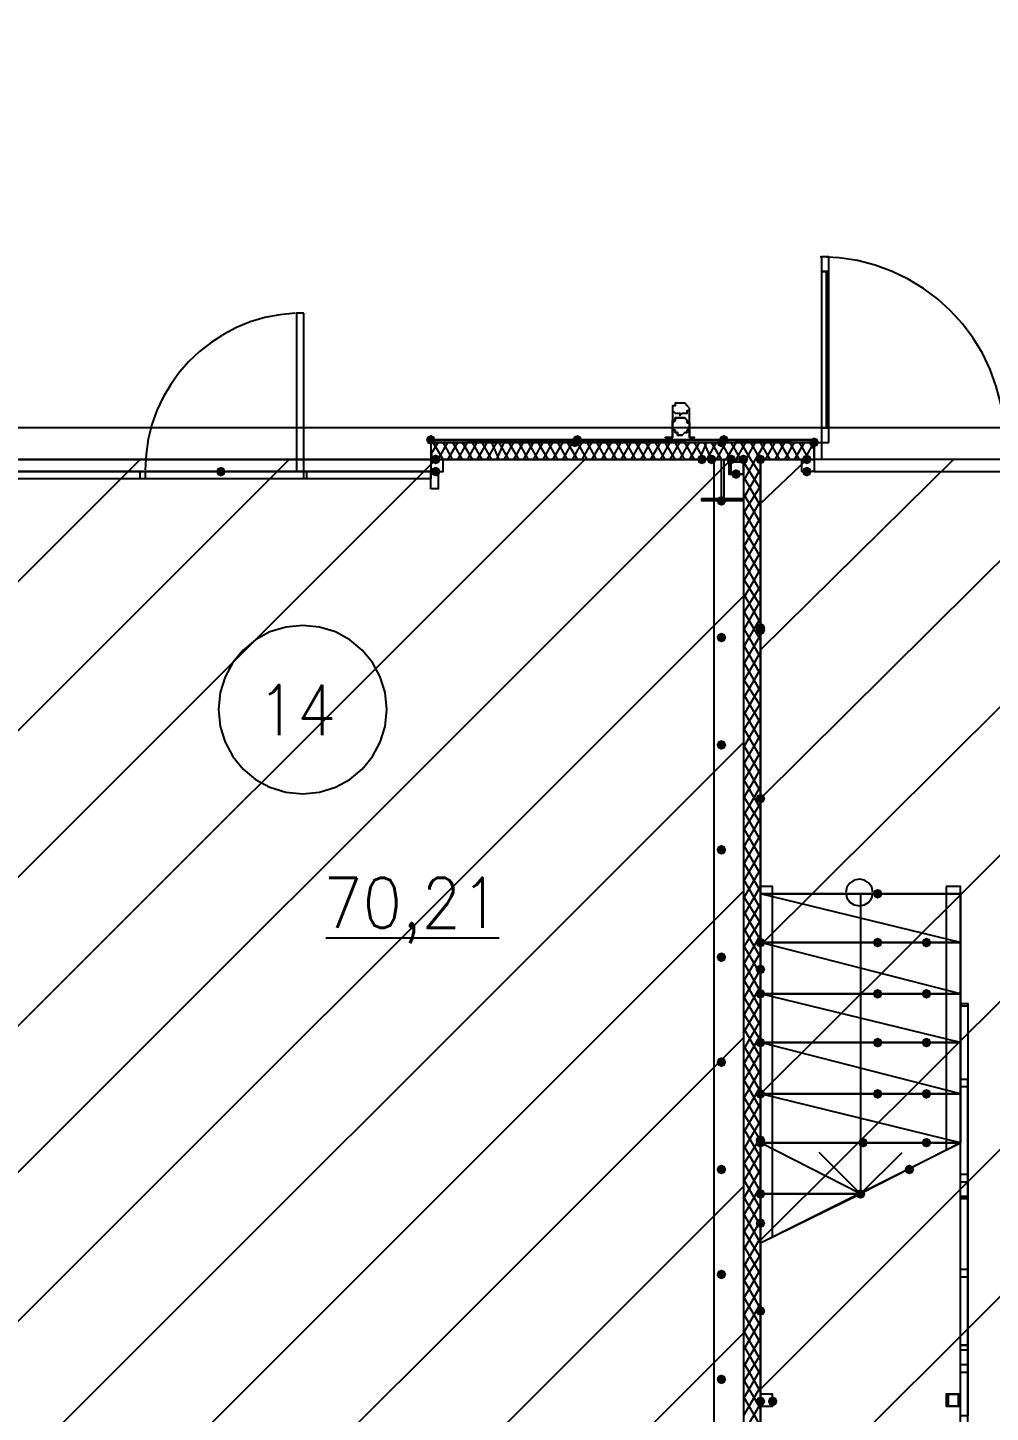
# Model space of a CAD drawing. Header units: millimetres. Extents: x 0 to 420, y 0 to 297.
# Drawn here: x 227.32 to 244.02, y 218.55 to 242.57 of the extents above; entities that cross this region are included whole.
import ezdxf

# ---------------------------------------------------------------- set-up
doc = ezdxf.new("R2010")
doc.units = ezdxf.units.MM
doc.layers.get('0').update_dxf_attribs({"linetype": 'CONTINUOUS'})
doc.styles.get("Standard").update_dxf_attribs({"font": 'STANDARD'})

msp = doc.modelspace()

# ---------------------------------------------------------------- hatches: boundary and pattern name
at = {"true_color": 0x0000fe}
for points in [[(234.399667, 235.415667), (234.374796, 235.355871), (234.315, 235.331), (234.255204, 235.355871), (234.230333, 235.415667), (234.255204, 235.475462), (234.315, 235.500333), (234.374796, 235.475463)], [(236.897333, 235.373333), (236.872462, 235.313538), (236.812667, 235.288667), (236.752871, 235.313538), (236.728, 235.373333), (236.752871, 235.433129), (236.812667, 235.458), (236.872462, 235.433129)], [(236.939667, 235.415667), (236.914796, 235.355871), (236.855, 235.331), (236.795204, 235.355871), (236.770333, 235.415667), (236.795204, 235.475462), (236.855, 235.500333), (236.914796, 235.475463)], [(239.437333, 235.373333), (239.412463, 235.313538), (239.352667, 235.288667), (239.292871, 235.313538), (239.268, 235.373333), (239.292871, 235.433129), (239.352667, 235.458), (239.412462, 235.433129)], [(239.437333, 235.373333), (239.412463, 235.313538), (239.352667, 235.288667), (239.292871, 235.313538), (239.268, 235.373333), (239.292871, 235.433129), (239.352667, 235.458), (239.412462, 235.433129)], [(239.479667, 235.415667), (239.454796, 235.355871), (239.395, 235.331), (239.335204, 235.355871), (239.310333, 235.415667), (239.335204, 235.475462), (239.395, 235.500333), (239.454796, 235.475463)], [(239.479667, 235.415667), (239.454796, 235.355871), (239.395, 235.331), (239.335204, 235.355871), (239.310333, 235.415667), (239.335204, 235.475462), (239.395, 235.500333), (239.454796, 235.475463)], [(241.046, 235.373333), (241.021129, 235.313538), (240.961333, 235.288667), (240.901538, 235.313538), (240.876667, 235.373333), (240.901537, 235.433129), (240.961333, 235.458), (241.021129, 235.433129)], [(240.114667, 235.077), (240.089796, 235.017204), (240.03, 234.992333), (239.970204, 235.017204), (239.945333, 235.077), (239.970204, 235.136796), (240.03, 235.161667), (240.089796, 235.136796)], [(240.114667, 232.156), (240.089796, 232.096204), (240.03, 232.071333), (239.970204, 232.096204), (239.945333, 232.156), (239.970204, 232.215796), (240.03, 232.240667), (240.089796, 232.215796)], [(240.114667, 232.113667), (240.089796, 232.053871), (240.03, 232.029), (239.970204, 232.053871), (239.945333, 232.113667), (239.970204, 232.173462), (240.03, 232.198333), (240.089796, 232.173463)], [(240.114667, 229.192667), (240.089796, 229.132871), (240.03, 229.108), (239.970204, 229.132871), (239.945333, 229.192667), (239.970204, 229.252462), (240.03, 229.277333), (240.089796, 229.252463)], [(240.114667, 229.192667), (240.089796, 229.132871), (240.03, 229.108), (239.970204, 229.132871), (239.945333, 229.192667), (239.970204, 229.252462), (240.03, 229.277333), (240.089796, 229.252463)], [(242.146667, 227.541667), (242.121796, 227.481871), (242.062, 227.457), (242.002204, 227.481871), (241.977333, 227.541667), (242.002204, 227.601462), (242.062, 227.626333), (242.121796, 227.601463)], [(240.114667, 226.695), (240.089796, 226.635204), (240.03, 226.610333), (239.970204, 226.635204), (239.945333, 226.695), (239.970204, 226.754796), (240.03, 226.779667), (240.089796, 226.754796)], [(242.146667, 226.695), (242.121796, 226.635204), (242.062, 226.610333), (242.002204, 226.635204), (241.977333, 226.695), (242.002204, 226.754796), (242.062, 226.779667), (242.121796, 226.754796)], [(242.993333, 226.695), (242.968462, 226.635204), (242.908667, 226.610333), (242.848871, 226.635204), (242.824, 226.695), (242.848871, 226.754796), (242.908667, 226.779667), (242.968462, 226.754796)], [(240.114667, 226.229333), (240.089796, 226.169537), (240.03, 226.144667), (239.970204, 226.169537), (239.945333, 226.229333), (239.970204, 226.289129), (240.03, 226.314), (240.089796, 226.289129)], [(240.114667, 226.229333), (240.089796, 226.169537), (240.03, 226.144667), (239.970204, 226.169537), (239.945333, 226.229333), (239.970204, 226.289129), (240.03, 226.314), (240.089796, 226.289129)], [(240.114667, 225.806), (240.089796, 225.746204), (240.03, 225.721333), (239.970204, 225.746204), (239.945333, 225.806), (239.970204, 225.865796), (240.03, 225.890667), (240.089796, 225.865796)], [(242.146667, 225.806), (242.121796, 225.746204), (242.062, 225.721333), (242.002204, 225.746204), (241.977333, 225.806), (242.002204, 225.865796), (242.062, 225.890667), (242.121796, 225.865796)], [(242.993333, 225.806), (242.968462, 225.746204), (242.908667, 225.721333), (242.848871, 225.746204), (242.824, 225.806), (242.848871, 225.865796), (242.908667, 225.890667), (242.968462, 225.865796)], [(240.114667, 224.959333), (240.089796, 224.899537), (240.03, 224.874667), (239.970204, 224.899537), (239.945333, 224.959333), (239.970204, 225.019129), (240.03, 225.044), (240.089796, 225.019129)], [(242.146667, 224.959333), (242.121796, 224.899537), (242.062, 224.874667), (242.002204, 224.899537), (241.977333, 224.959333), (242.002204, 225.019129), (242.062, 225.044), (242.121796, 225.019129)], [(242.993333, 224.959333), (242.968462, 224.899537), (242.908667, 224.874667), (242.848871, 224.899537), (242.824, 224.959333), (242.848871, 225.019129), (242.908667, 225.044), (242.968462, 225.019129)], [(240.114667, 224.070333), (240.089796, 224.010537), (240.03, 223.985667), (239.970204, 224.010537), (239.945333, 224.070333), (239.970204, 224.130129), (240.03, 224.155), (240.089796, 224.130129)], [(242.146667, 224.070333), (242.121796, 224.010537), (242.062, 223.985667), (242.002204, 224.010537), (241.977333, 224.070333), (242.002204, 224.130129), (242.062, 224.155), (242.121796, 224.130129)], [(242.993333, 224.070333), (242.968462, 224.010537), (242.908667, 223.985667), (242.848871, 224.010537), (242.824, 224.070333), (242.848871, 224.130129), (242.908667, 224.155), (242.968462, 224.130129)], [(240.114667, 223.266), (240.089796, 223.206204), (240.03, 223.181333), (239.970204, 223.206204), (239.945333, 223.266), (239.970204, 223.325796), (240.03, 223.350667), (240.089796, 223.325796)], [(240.114667, 223.266), (240.089796, 223.206204), (240.03, 223.181333), (239.970204, 223.206204), (239.945333, 223.266), (239.970204, 223.325796), (240.03, 223.350667), (240.089796, 223.325796)], [(240.114667, 223.223667), (240.089796, 223.163871), (240.03, 223.139), (239.970204, 223.163871), (239.945333, 223.223667), (239.970204, 223.283462), (240.03, 223.308333), (240.089796, 223.283463)], [(241.892667, 223.223667), (241.867796, 223.163871), (241.808, 223.139), (241.748204, 223.163871), (241.723333, 223.223667), (241.748204, 223.283462), (241.808, 223.308333), (241.867796, 223.283463)], [(242.993333, 223.223667), (242.968462, 223.163871), (242.908667, 223.139), (242.848871, 223.163871), (242.824, 223.223667), (242.848871, 223.283462), (242.908667, 223.308333), (242.968462, 223.283463)], [(242.697, 222.758), (242.672129, 222.698204), (242.612333, 222.673333), (242.552537, 222.698204), (242.527667, 222.758), (242.552537, 222.817796), (242.612333, 222.842667), (242.672129, 222.817796)], [(240.114667, 222.334667), (240.089796, 222.274871), (240.03, 222.25), (239.970204, 222.274871), (239.945333, 222.334667), (239.970204, 222.394462), (240.03, 222.419333), (240.089796, 222.394463)], [(240.114667, 222.334667), (240.089796, 222.274871), (240.03, 222.25), (239.970204, 222.274871), (239.945333, 222.334667), (239.970204, 222.394462), (240.03, 222.419333), (240.089796, 222.394463)], [(241.850333, 222.334667), (241.825462, 222.274871), (241.765667, 222.25), (241.705871, 222.274871), (241.681, 222.334667), (241.705871, 222.394462), (241.765667, 222.419333), (241.825462, 222.394463)], [(240.114667, 221.826667), (240.089796, 221.766871), (240.03, 221.742), (239.970204, 221.766871), (239.945333, 221.826667), (239.970204, 221.886462), (240.03, 221.911333), (240.089796, 221.886463)], [(240.114667, 220.302667), (240.089796, 220.242871), (240.03, 220.218), (239.970204, 220.242871), (239.945333, 220.302667), (239.970204, 220.362462), (240.03, 220.387333), (240.089796, 220.362463)], [(240.114667, 220.302667), (240.089796, 220.242871), (240.03, 220.218), (239.970204, 220.242871), (239.945333, 220.302667), (239.970204, 220.362462), (240.03, 220.387333), (240.089796, 220.362463)]]:
    msp.add_hatch(color=0, dxfattribs=at).paths.add_polyline_path(points, flags=0)
at = {"true_color": 0x000007}
h = msp.add_hatch(color=0, dxfattribs=at)
h.paths.add_polyline_path([(239.352667, 235.415667), (234.315, 235.415667), (239.352667, 235.373333)], flags=0)
h.paths.add_polyline_path([(234.315, 235.415667), (239.352667, 235.373333), (234.315, 235.373333)], flags=0)
h = msp.add_hatch(color=0, dxfattribs=at)
h.paths.add_polyline_path([(240.961333, 235.415667), (239.395, 235.415667), (240.961333, 235.373333)], flags=0)
h.paths.add_polyline_path([(239.395, 235.415667), (240.961333, 235.373333), (239.395, 235.373333)], flags=0)
for points in [[(230.759, 234.865333), (230.734129, 234.805537), (230.674333, 234.780667), (230.614538, 234.805537), (230.589667, 234.865333), (230.614537, 234.925129), (230.674333, 234.95), (230.734129, 234.925129)], [(230.759, 234.865333), (230.734129, 234.805537), (230.674333, 234.780667), (230.614538, 234.805537), (230.589667, 234.865333), (230.614537, 234.925129), (230.674333, 234.95), (230.734129, 234.925129)], [(234.484333, 235.077), (234.459463, 235.017204), (234.399667, 234.992333), (234.339871, 235.017204), (234.315, 235.077), (234.339871, 235.136796), (234.399667, 235.161667), (234.459462, 235.136796)], [(234.484333, 234.865333), (234.459463, 234.805537), (234.399667, 234.780667), (234.339871, 234.805537), (234.315, 234.865333), (234.339871, 234.925129), (234.399667, 234.95), (234.459462, 234.925129)], [(239.098667, 235.077), (239.073796, 235.017204), (239.014, 234.992333), (238.954204, 235.017204), (238.929333, 235.077), (238.954204, 235.136796), (239.014, 235.161667), (239.073796, 235.136796)], [(239.268, 235.077), (239.243129, 235.017204), (239.183333, 234.992333), (239.123538, 235.017204), (239.098667, 235.077), (239.123537, 235.136796), (239.183333, 235.161667), (239.243129, 235.136796)], [(239.606667, 235.077), (239.581796, 235.017204), (239.522, 234.992333), (239.462204, 235.017204), (239.437333, 235.077), (239.462204, 235.136796), (239.522, 235.161667), (239.581796, 235.136796)], [(239.818333, 235.077), (239.793462, 235.017204), (239.733667, 234.992333), (239.673871, 235.017204), (239.649, 235.077), (239.673871, 235.136796), (239.733667, 235.161667), (239.793462, 235.136796)], [(240.919, 235.077), (240.894129, 235.017204), (240.834333, 234.992333), (240.774538, 235.017204), (240.749667, 235.077), (240.774537, 235.136796), (240.834333, 235.161667), (240.894129, 235.136796)], [(240.919, 234.865333), (240.894129, 234.805537), (240.834333, 234.780667), (240.774538, 234.805537), (240.749667, 234.865333), (240.774537, 234.925129), (240.834333, 234.95), (240.894129, 234.925129)], [(239.691333, 234.823), (239.666462, 234.763204), (239.606667, 234.738333), (239.546871, 234.763204), (239.522, 234.823), (239.546871, 234.882796), (239.606667, 234.907667), (239.666462, 234.882796)], [(239.437333, 234.357333), (239.412463, 234.297537), (239.352667, 234.272667), (239.292871, 234.297537), (239.268, 234.357333), (239.292871, 234.417129), (239.352667, 234.442), (239.412462, 234.417129)], [(239.437333, 231.986667), (239.412463, 231.926871), (239.352667, 231.902), (239.292871, 231.926871), (239.268, 231.986667), (239.292871, 232.046462), (239.352667, 232.071333), (239.412462, 232.046463)], [(239.437333, 230.124), (239.412463, 230.064204), (239.352667, 230.039333), (239.292871, 230.064204), (239.268, 230.124), (239.292871, 230.183796), (239.352667, 230.208667), (239.412462, 230.183796)], [(239.437333, 228.303667), (239.412463, 228.243871), (239.352667, 228.219), (239.292871, 228.243871), (239.268, 228.303667), (239.292871, 228.363462), (239.352667, 228.388333), (239.412462, 228.363463)], [(239.437333, 226.441), (239.412463, 226.381204), (239.352667, 226.356333), (239.292871, 226.381204), (239.268, 226.441), (239.292871, 226.500796), (239.352667, 226.525667), (239.412462, 226.500796)], [(239.437333, 224.620667), (239.412463, 224.560871), (239.352667, 224.536), (239.292871, 224.560871), (239.268, 224.620667), (239.292871, 224.680462), (239.352667, 224.705333), (239.412462, 224.680463)], [(239.437333, 222.758), (239.412463, 222.698204), (239.352667, 222.673333), (239.292871, 222.698204), (239.268, 222.758), (239.292871, 222.817796), (239.352667, 222.842667), (239.412462, 222.817796)], [(239.437333, 220.937667), (239.412463, 220.877871), (239.352667, 220.853), (239.292871, 220.877871), (239.268, 220.937667), (239.292871, 220.997462), (239.352667, 221.022333), (239.412462, 220.997463)], [(239.437333, 219.117333), (239.412463, 219.057537), (239.352667, 219.032667), (239.292871, 219.057537), (239.268, 219.117333), (239.292871, 219.177129), (239.352667, 219.202), (239.412462, 219.177129)], [(240.114667, 218.736333), (240.089796, 218.676537), (240.03, 218.651667), (239.970204, 218.676537), (239.945333, 218.736333), (239.970204, 218.796129), (240.03, 218.821), (240.089796, 218.796129)], [(240.326333, 218.736333), (240.301462, 218.676537), (240.241667, 218.651667), (240.181871, 218.676537), (240.157, 218.736333), (240.181871, 218.796129), (240.241667, 218.821), (240.301462, 218.796129)]]:
    msp.add_hatch(color=0, dxfattribs=at).paths.add_polyline_path(points, flags=0)
h = msp.add_hatch(color=0, dxfattribs=at)
h.paths.add_polyline_path([(240.03, 235.077), (240.03, 217.339333)], flags=0)
h.paths.add_polyline_path([(240.03, 217.339333), (240.03, 235.077)], flags=0)

# ---------------------------------------------------------------- linework, layer by layer
at = {"color": 0, "true_color": 0x000007}
for points in [[(117.263333, 244.221), (378.883333, 244.221), (378.883333, 235.627333), (117.263333, 235.627333)], [(241.088333, 238.590667), (241.088333, 238.336667), (241.215333, 238.336667), (241.215333, 238.590667)], [(241.088333, 238.336667), (241.088333, 235.627333), (241.173, 235.627333), (241.173, 238.336667)], [(241.173, 238.336667), (241.173, 235.627333), (241.215333, 235.627333), (241.215333, 238.336667)], [(232.113667, 237.617), (231.986667, 237.617), (231.986667, 234.865333), (232.113667, 234.865333)], [(238.802333, 235.966), (238.76, 236.008333), (238.717667, 236.050667), (238.675333, 236.050667), (238.633, 236.050667), (238.590667, 236.050667), (238.548333, 236.050667), (238.548333, 236.008333), (238.506, 236.008333), (238.506, 235.966), (238.506, 235.923667), (238.548333, 235.881333), (238.590667, 235.881333), (238.633, 235.881333), (238.633, 235.839), (238.675333, 235.881333), (238.717667, 235.881333), (238.76, 235.881333), (238.76, 235.923667), (238.802333, 235.923667)], [(238.887, 235.458), (238.802333, 235.458), (238.802333, 235.669667), (238.802333, 235.712), (238.76, 235.712), (238.76, 235.754333), (238.717667, 235.796667), (238.675333, 235.796667), (238.633, 235.796667), (238.590667, 235.796667), (238.548333, 235.796667), (238.548333, 235.754333), (238.506, 235.754333), (238.506, 235.712), (238.506, 235.669667), (238.506, 235.458), (238.379, 235.458), (238.506, 235.458), (238.506, 235.669667), (238.506, 235.712), (238.548333, 235.754333), (238.548333, 235.796667), (238.590667, 235.796667), (238.633, 235.796667), (238.675333, 235.796667), (238.717667, 235.796667), (238.76, 235.754333), (238.76, 235.712), (238.802333, 235.712), (238.802333, 235.669667), (238.802333, 235.458), (238.887, 235.458), (238.802333, 235.458), (238.802333, 235.669667), (238.802333, 235.712), (238.76, 235.712), (238.76, 235.754333), (238.717667, 235.796667), (238.675333, 235.796667), (238.633, 235.796667), (238.590667, 235.796667), (238.548333, 235.796667), (238.548333, 235.754333), (238.506, 235.754333), (238.506, 235.712), (238.506, 235.669667), (238.506, 235.458), (238.379, 235.458), (238.506, 235.458), (238.506, 235.669667), (238.506, 235.712), (238.548333, 235.754333), (238.548333, 235.796667), (238.590667, 235.796667), (238.633, 235.796667), (238.675333, 235.796667), (238.717667, 235.796667), (238.76, 235.754333), (238.76, 235.712), (238.802333, 235.712), (238.802333, 235.669667), (238.802333, 235.458), (238.887, 235.458), (238.802333, 235.458), (238.802333, 235.669667), (238.802333, 235.712), (238.76, 235.712), (238.76, 235.754333), (238.717667, 235.796667), (238.675333, 235.796667), (238.633, 235.796667), (238.590667, 235.796667), (238.548333, 235.796667), (238.548333, 235.754333), (238.506, 235.712), (238.506, 235.669667), (238.506, 235.458), (238.379, 235.458), (238.506, 235.458), (238.506, 235.669667), (238.506, 235.712), (238.506, 235.754333), (238.548333, 235.754333), (238.548333, 235.796667), (238.590667, 235.796667), (238.633, 235.796667), (238.675333, 235.796667), (238.717667, 235.796667), (238.76, 235.754333), (238.76, 235.712), (238.802333, 235.712), (238.802333, 235.669667), (238.802333, 235.458)], [(238.802333, 235.669667), (238.802333, 235.627333), (238.76, 235.585), (238.76, 235.542667), (238.717667, 235.542667), (238.675333, 235.500333), (238.633, 235.500333), (238.590667, 235.500333), (238.590667, 235.542667), (238.548333, 235.542667), (238.548333, 235.585), (238.506, 235.585), (238.506, 235.627333), (238.506, 235.669667), (238.506, 235.712), (238.548333, 235.754333), (238.548333, 235.796667), (238.590667, 235.796667), (238.633, 235.796667), (238.675333, 235.796667), (238.717667, 235.796667), (238.76, 235.754333), (238.76, 235.712), (238.802333, 235.712), (238.802333, 235.669667), (238.802333, 235.712), (238.76, 235.712), (238.76, 235.754333), (238.717667, 235.796667), (238.675333, 235.796667), (238.633, 235.796667), (238.590667, 235.796667), (238.548333, 235.796667), (238.548333, 235.754333), (238.506, 235.712), (238.506, 235.669667), (238.506, 235.627333), (238.506, 235.585), (238.548333, 235.585), (238.548333, 235.542667), (238.590667, 235.542667), (238.590667, 235.500333), (238.633, 235.500333), (238.675333, 235.500333), (238.717667, 235.542667), (238.76, 235.542667), (238.76, 235.585), (238.802333, 235.627333)], [(238.506, 235.669667), (238.506, 235.627333), (238.506, 235.585), (238.548333, 235.585), (238.548333, 235.542667), (238.590667, 235.542667), (238.590667, 235.500333), (238.633, 235.500333), (238.675333, 235.500333), (238.717667, 235.542667), (238.76, 235.542667), (238.76, 235.585), (238.802333, 235.627333), (238.802333, 235.669667), (238.802333, 235.712), (238.76, 235.712), (238.76, 235.754333), (238.717667, 235.796667), (238.675333, 235.796667), (238.633, 235.796667), (238.590667, 235.796667), (238.548333, 235.796667), (238.548333, 235.754333), (238.506, 235.712)], [(105.156, 117.940667), (390.990667, 117.940667), (390.990667, 235.627333), (105.156, 235.627333)], [(239.352667, 235.415667), (234.315, 235.415667), (239.352667, 235.373333)], [(234.315, 235.415667), (239.352667, 235.373333), (234.315, 235.373333)], [(234.315, 235.373333), (239.352667, 235.373333), (239.352667, 235.415667), (234.315, 235.415667)], [(234.315, 235.373333), (239.352667, 235.373333), (239.352667, 235.415667), (234.315, 235.415667)], [(240.961333, 235.415667), (239.395, 235.415667), (240.961333, 235.373333)], [(239.395, 235.415667), (240.961333, 235.373333), (239.395, 235.373333)], [(240.961333, 235.415667), (239.395, 235.415667), (239.395, 235.373333), (240.961333, 235.373333)], [(240.961333, 235.415667), (239.395, 235.415667), (239.395, 235.373333), (240.961333, 235.373333)], [(241.215333, 235.373333), (241.215333, 235.627333), (241.088333, 235.627333), (241.088333, 235.373333)], [(240.961333, 235.077), (240.961333, 235.373333), (241.088333, 235.373333), (241.088333, 235.077)], [(240.961333, 235.077), (240.961333, 235.373333)], [(222.123, 235.077), (222.123, 200.617667), (239.225667, 200.617667), (239.225667, 235.077)], [(234.315, 234.865333), (234.526667, 234.865333), (234.526667, 235.077), (234.315, 235.077), (234.315, 234.865333), (234.526667, 234.865333), (234.526667, 235.077), (234.315, 235.077)], [(239.733667, 234.357333), (239.014, 234.357333), (239.014, 234.399667), (239.352667, 234.399667), (239.352667, 235.077), (239.014, 235.077), (239.733667, 235.077), (239.395, 235.077), (239.395, 234.399667), (239.733667, 234.399667)], [(239.733667, 235.077), (239.479667, 235.077), (239.479667, 234.823), (239.733667, 234.823)], [(239.733667, 235.034667), (239.733667, 234.823), (239.522, 234.823), (239.522, 235.034667)], [(240.03, 235.077), (240.03, 217.339333)], [(240.03, 217.339333), (240.03, 235.077)], [(240.03, 235.077), (240.03, 217.339333)], [(240.03, 235.077), (240.03, 217.339333)], [(240.749667, 235.077), (240.961333, 235.077), (240.961333, 234.865333), (240.749667, 234.865333), (240.749667, 235.077), (240.961333, 235.077), (240.961333, 234.865333), (240.749667, 234.865333)], [(227.033667, 234.865333), (234.315, 234.865333), (234.315, 234.738333), (227.033667, 234.738333)], [(229.277333, 234.865333), (229.362, 234.865333), (229.362, 234.738333), (229.277333, 234.738333)], [(232.113667, 234.865333), (232.156, 234.865333), (232.156, 234.738333), (232.113667, 234.738333)], [(234.315, 234.569), (234.315, 234.865333), (234.442, 234.865333), (234.442, 234.569)], [(243.501333, 227.541667), (243.501333, 226.695), (240.03, 227.541667)], [(243.501333, 226.695), (240.03, 227.541667), (240.03, 226.695)], [(240.03, 226.695), (243.501333, 226.695), (243.501333, 227.541667), (240.03, 227.541667)], [(243.501333, 226.695), (243.501333, 225.806), (240.03, 226.695)], [(243.501333, 225.806), (240.03, 226.695), (240.03, 225.806)], [(240.03, 225.806), (243.501333, 225.806), (243.501333, 226.695), (240.03, 226.695)], [(243.501333, 225.806), (243.501333, 224.959333), (240.03, 225.806)], [(243.501333, 224.959333), (240.03, 225.806), (240.03, 224.959333)], [(240.03, 224.959333), (243.501333, 224.959333), (243.501333, 225.806), (240.03, 225.806)], [(243.501333, 225.594333), (243.501333, 225.636667), (243.628333, 225.636667), (243.628333, 225.594333)], [(243.501333, 224.959333), (243.501333, 224.070333), (240.03, 224.959333)], [(243.501333, 224.070333), (240.03, 224.959333), (240.03, 224.070333)], [(240.03, 224.070333), (243.501333, 224.070333), (243.501333, 224.959333), (240.03, 224.959333)], [(243.501333, 224.070333), (243.501333, 223.223667), (240.03, 224.070333)], [(243.501333, 223.223667), (240.03, 224.070333), (240.03, 223.223667)], [(240.03, 223.223667), (243.501333, 223.223667), (243.501333, 224.070333), (240.03, 224.070333)], [(243.501333, 223.223667), (241.765667, 222.334667), (240.03, 223.223667)], [(241.765667, 222.334667), (240.03, 223.223667), (240.03, 222.334667)], [(240.03, 221.488), (241.765667, 222.334667), (240.03, 222.334667)], [(243.628333, 222.292333), (243.501333, 222.292333)], [(243.628333, 219.71), (243.501333, 219.71)], [(240.241667, 218.651667), (240.241667, 218.863333), (240.03, 218.863333), (240.03, 218.651667), (240.241667, 218.651667), (240.241667, 218.863333), (240.03, 218.863333), (240.03, 218.651667)], [(243.501333, 218.651667), (243.501333, 218.863333), (243.247333, 218.863333), (243.247333, 218.651667)], [(243.459, 218.651667), (243.289667, 218.651667), (243.289667, 218.863333), (243.459, 218.863333)]]:
    msp.add_lwpolyline(points, close=True, dxfattribs=at)
for points in [[(244.263333, 235.3945), (244.246832, 235.721286), (244.198398, 236.038633), (244.119638, 236.344934), (244.01216, 236.638583), (243.877569, 236.917973), (243.717473, 237.181498), (243.533477, 237.42755), (243.32719, 237.654523), (243.100217, 237.860811), (242.854165, 238.044806), (242.59064, 238.204902), (242.31125, 238.339493), (242.017601, 238.446972), (241.7113, 238.525731), (241.393953, 238.574165), (241.067167, 238.590667)], [(241.173, 238.336667), (241.173, 235.627333)], [(231.96401, 237.613977), (231.695484, 237.588163), (231.435402, 237.537219), (231.184983, 237.462416), (230.94544, 237.365024), (230.717991, 237.246314), (230.503852, 237.107555), (230.304238, 236.950018), (230.120367, 236.774973), (229.953453, 236.58369), (229.804713, 236.377438), (229.675364, 236.157489), (229.566621, 235.925112), (229.4797, 235.681577), (229.415818, 235.428154), (229.376191, 235.166115), (229.362034, 234.896728)], [(238.506, 235.966), (238.506, 235.669667)], [(238.802333, 235.669667), (238.802333, 235.966)], [(239.352667, 235.373333), (234.315, 235.373333), (239.352667, 235.415667), (234.315, 235.415667)], [(240.961333, 235.415667), (239.395, 235.415667), (240.961333, 235.415667), (239.395, 235.373333)], [(234.315, 235.161667), (234.442, 235.373333)], [(234.315, 235.373333), (234.315, 235.077)], [(234.315, 235.373333), (234.315, 235.077)], [(240.961333, 235.373333), (234.315, 235.373333)], [(234.357333, 235.077), (234.315, 235.204)], [(234.526667, 235.077), (234.357333, 235.373333)], [(234.442, 235.077), (234.611333, 235.373333)], [(234.696, 235.077), (234.526667, 235.373333)], [(234.611333, 235.077), (234.780667, 235.373333)], [(234.865333, 235.077), (234.696, 235.373333)], [(234.780667, 235.077), (234.95, 235.373333)], [(235.034667, 235.077), (234.865333, 235.373333)], [(234.95, 235.077), (235.119333, 235.373333)], [(235.204, 235.077), (235.034667, 235.373333)], [(235.119333, 235.077), (235.288667, 235.373333)], [(235.373333, 235.077), (235.204, 235.373333)], [(235.288667, 235.077), (235.458, 235.373333)], [(235.500333, 235.077), (235.373333, 235.373333)], [(235.458, 235.077), (235.585, 235.373333)], [(235.669667, 235.077), (235.500333, 235.373333)], [(235.585, 235.077), (235.754333, 235.373333)], [(235.839, 235.077), (235.669667, 235.373333)], [(235.754333, 235.077), (235.923667, 235.373333)], [(236.008333, 235.077), (235.839, 235.373333)], [(235.923667, 235.077), (236.093, 235.373333)], [(236.177667, 235.077), (236.008333, 235.373333)], [(236.093, 235.077), (236.262333, 235.373333)], [(236.347, 235.077), (236.177667, 235.373333)], [(236.262333, 235.077), (236.431667, 235.373333)], [(236.516333, 235.077), (236.347, 235.373333)], [(236.431667, 235.077), (236.601, 235.373333)], [(236.685667, 235.077), (236.516333, 235.373333)], [(236.601, 235.077), (236.770333, 235.373333)], [(236.855, 235.077), (236.685667, 235.373333)], [(236.770333, 235.077), (236.939667, 235.373333)], [(237.024333, 235.077), (236.855, 235.373333)], [(236.939667, 235.077), (237.109, 235.373333)], [(237.193667, 235.077), (237.024333, 235.373333)], [(237.109, 235.077), (237.278333, 235.373333)], [(237.363, 235.077), (237.193667, 235.373333)], [(237.278333, 235.077), (237.447667, 235.373333)], [(237.532333, 235.077), (237.363, 235.373333)], [(237.447667, 235.077), (237.617, 235.373333)], [(237.701667, 235.077), (237.532333, 235.373333)], [(237.617, 235.077), (237.786333, 235.373333)], [(237.871, 235.077), (237.701667, 235.373333)], [(237.786333, 235.077), (237.955667, 235.373333)], [(238.040333, 235.077), (237.871, 235.373333)], [(237.955667, 235.077), (238.125, 235.373333)], [(238.209667, 235.077), (238.040333, 235.373333)], [(238.125, 235.077), (238.294333, 235.373333)], [(238.379, 235.077), (238.209667, 235.373333)], [(238.294333, 235.077), (238.463667, 235.373333)], [(238.548333, 235.077), (238.379, 235.373333)], [(238.463667, 235.077), (238.633, 235.373333)], [(238.717667, 235.077), (238.548333, 235.373333)], [(238.633, 235.077), (238.802333, 235.373333)], [(238.887, 235.077), (238.717667, 235.373333)], [(238.802333, 235.077), (238.971667, 235.373333)], [(239.056333, 235.077), (238.887, 235.373333)], [(238.971667, 235.077), (239.098667, 235.373333)], [(239.183333, 235.077), (239.056333, 235.373333)], [(239.098667, 235.077), (239.268, 235.373333)], [(239.352667, 235.077), (239.183333, 235.373333)], [(239.268, 235.077), (239.437333, 235.373333)], [(239.522, 235.077), (239.352667, 235.373333)], [(239.437333, 235.077), (239.606667, 235.373333)], [(239.691333, 235.077), (239.522, 235.373333)], [(239.606667, 235.077), (239.776, 235.373333)], [(239.860667, 235.077), (239.691333, 235.373333)], [(239.776, 235.077), (239.945333, 235.373333)], [(240.03, 235.077), (239.860667, 235.373333)], [(239.945333, 235.077), (240.114667, 235.373333)], [(240.199333, 235.077), (240.03, 235.373333)], [(240.114667, 235.077), (240.284, 235.373333)], [(240.368667, 235.077), (240.199333, 235.373333)], [(240.284, 235.077), (240.453333, 235.373333)], [(240.538, 235.077), (240.368667, 235.373333)], [(240.453333, 235.077), (240.622667, 235.373333)], [(240.707333, 235.077), (240.538, 235.373333)], [(240.622667, 235.077), (240.792, 235.373333)], [(240.876667, 235.077), (240.707333, 235.373333)], [(240.792, 235.077), (240.961333, 235.373333)], [(240.961333, 235.246333), (240.876667, 235.373333)], [(240.961333, 235.373333), (240.961333, 235.077)], [(227.033667, 234.992333), (227.033667, 235.077), (230.674333, 235.077)], [(230.674333, 234.865333), (227.033667, 234.865333), (227.033667, 234.992333)], [(230.674333, 235.077), (234.315, 235.077), (234.315, 234.992333)], [(234.315, 234.992333), (234.315, 234.865333), (230.674333, 234.865333)], [(234.442, 235.077), (239.733667, 235.077)], [(239.352667, 234.357333), (239.352667, 235.077)], [(239.606667, 235.077), (239.606667, 235.034667)], [(239.733667, 234.992333), (239.776, 235.077)], [(239.733667, 234.696), (239.945333, 235.077)], [(239.733667, 235.077), (239.733667, 204.089)], [(240.03, 234.569), (239.733667, 235.034667)], [(240.03, 234.823), (239.860667, 235.077)], [(240.03, 235.077), (240.03, 217.339333), (240.03, 235.077), (240.03, 217.339333)], [(240.03, 204.089), (240.03, 235.077)], [(240.03, 235.077), (240.961333, 235.077)], [(240.961333, 235.077), (240.961333, 235.119333)], [(244.305667, 235.077), (240.961333, 235.077), (240.961333, 234.992333)], [(240.961333, 234.992333), (240.961333, 234.865333), (244.305667, 234.865333)], [(239.733667, 234.399667), (240.03, 234.907667)], [(240.03, 234.272667), (239.733667, 234.780667)], [(239.733667, 234.145667), (240.03, 234.611333)], [(240.03, 233.976333), (239.733667, 234.484333)], [(239.014, 234.357333), (239.014, 234.399667)], [(239.183333, 234.357333), (239.183333, 234.399667)], [(239.522, 234.357333), (239.522, 234.399667)], [(239.733667, 234.357333), (239.733667, 234.399667)], [(239.733667, 233.849333), (240.03, 234.357333)], [(240.03, 233.68), (239.733667, 234.188)], [(239.733667, 233.553), (240.03, 234.061)], [(240.03, 233.383667), (239.733667, 233.891667)], [(239.733667, 233.256667), (240.03, 233.764667)], [(240.03, 233.087333), (239.733667, 233.595333)], [(239.733667, 232.960333), (240.03, 233.468333)], [(240.03, 232.791), (239.733667, 233.299)], [(239.733667, 232.664), (240.03, 233.172)], [(240.03, 232.537), (239.733667, 233.002667)], [(239.733667, 232.41), (240.03, 232.875667)], [(240.03, 232.240667), (239.733667, 232.748667)], [(239.733667, 232.113667), (240.03, 232.621667)], [(240.03, 231.944333), (239.733667, 232.452333)], [(239.733667, 231.817333), (240.03, 232.325333)], [(233.553, 230.737833), (233.523328, 231.032177), (233.438228, 231.306329), (233.303572, 231.554416), (233.125232, 231.770566), (232.909083, 231.948905), (232.660996, 232.083561), (232.386844, 232.168661), (232.0925, 232.198333), (231.798156, 232.168661), (231.524004, 232.083561), (231.275917, 231.948905), (231.059768, 231.770566), (230.881428, 231.554416), (230.746772, 231.306329), (230.661672, 231.032177), (230.632, 230.737833)], [(240.03, 231.648), (239.733667, 232.156)], [(239.733667, 231.521), (240.03, 232.029)], [(240.03, 231.351667), (239.733667, 231.859667)], [(239.733667, 231.224667), (240.03, 231.732667)], [(240.03, 231.055333), (239.733667, 231.563333)], [(239.733667, 230.928333), (240.03, 231.436333)], [(240.03, 230.801333), (239.733667, 231.267)], [(239.733667, 230.632), (240.03, 231.14)], [(240.03, 230.505), (239.733667, 231.013)], [(239.733667, 230.378), (240.03, 230.843667)], [(230.632, 230.737833), (230.661672, 230.44349), (230.746772, 230.169338), (230.881428, 229.921251), (231.059768, 229.705101), (231.275917, 229.526762), (231.524004, 229.392106), (231.798156, 229.307005), (232.0925, 229.277333), (232.386844, 229.307005), (232.660996, 229.392106), (232.909083, 229.526762), (233.125232, 229.705101), (233.303572, 229.921251), (233.438228, 230.169338), (233.523328, 230.44349), (233.553, 230.737833)], [(240.03, 230.208667), (239.733667, 230.716667)], [(239.733667, 230.081667), (240.03, 230.589667)], [(240.03, 229.912333), (239.733667, 230.420333)], [(239.733667, 229.785333), (240.03, 230.293333)], [(240.03, 229.616), (239.733667, 230.124)], [(239.733667, 229.489), (240.03, 229.997)], [(240.03, 229.319667), (239.733667, 229.827667)], [(239.733667, 229.192667), (240.03, 229.700667)], [(240.03, 229.023333), (239.733667, 229.531333)], [(239.733667, 228.896333), (240.03, 229.404333)], [(240.03, 228.769333), (239.733667, 229.235)], [(239.733667, 228.642333), (240.03, 229.108)], [(240.03, 228.473), (239.733667, 228.981)], [(239.733667, 228.346), (240.03, 228.854)], [(240.03, 228.176667), (239.733667, 228.684667)], [(239.733667, 228.049667), (240.03, 228.557667)], [(240.03, 227.880333), (239.733667, 228.388333)], [(239.733667, 227.753333), (240.03, 228.261333)], [(240.03, 227.584), (239.733667, 228.092)], [(239.733667, 227.457), (240.03, 227.965)], [(240.03, 227.287667), (239.733667, 227.795667)], [(241.977333, 227.562791), (241.959063, 227.653429), (241.909182, 227.727441), (241.835179, 227.777348), (241.744542, 227.795667), (241.653905, 227.777397), (241.579892, 227.727515), (241.529986, 227.653512), (241.511667, 227.562876)], [(239.733667, 227.160667), (240.03, 227.668667)], [(240.03, 227.033667), (239.733667, 227.499333)], [(240.03, 227.668667), (240.03, 227.541667), (240.03, 221.488)], [(240.241667, 221.572667), (240.241667, 227.541667), (240.241667, 227.668667), (240.03, 227.668667)], [(240.03, 227.541667), (240.03, 226.695)], [(241.511667, 227.562876), (241.529937, 227.472238), (241.579818, 227.398225), (241.653821, 227.348319), (241.744458, 227.33), (241.835095, 227.34827), (241.909108, 227.398151), (241.959014, 227.472155), (241.977333, 227.562791)], [(241.765667, 227.541667), (241.765667, 226.695), (241.765667, 222.334667), (242.485333, 223.054333)], [(243.247333, 227.668667), (243.247333, 227.541667), (243.247333, 223.096667)], [(243.501333, 223.223667), (243.501333, 227.541667), (243.501333, 227.668667), (243.247333, 227.668667)], [(239.733667, 226.864333), (240.03, 227.372333)], [(240.03, 226.737333), (239.733667, 227.245333)], [(239.733667, 226.610333), (240.03, 227.076)], [(232.494667, 226.779667), (235.500333, 226.779667)], [(240.03, 226.441), (239.733667, 226.949)], [(239.733667, 226.314), (240.03, 226.822)], [(240.03, 226.144667), (239.733667, 226.652667)], [(239.733667, 226.017667), (240.03, 226.525667)], [(240.03, 226.695), (240.03, 225.806)], [(240.03, 225.848333), (239.733667, 226.356333)], [(239.733667, 225.721333), (240.03, 226.229333)], [(240.03, 225.552), (239.733667, 226.06)], [(239.733667, 225.425), (240.03, 225.933)], [(240.03, 225.806), (240.03, 224.959333)], [(240.03, 225.255667), (239.733667, 225.763667)], [(239.733667, 225.128667), (240.03, 225.636667)], [(243.628333, 225.636667), (243.628333, 218.482333), (243.501333, 218.482333), (243.501333, 225.636667)], [(240.03, 225.001667), (239.733667, 225.467333)], [(239.733667, 224.832333), (240.03, 225.340333)], [(240.03, 224.705333), (239.733667, 225.213333)], [(239.733667, 224.578333), (240.03, 225.086333)], [(240.03, 224.409), (239.733667, 224.917)], [(240.03, 224.959333), (240.03, 224.070333)], [(239.733667, 224.282), (240.03, 224.79)], [(240.03, 224.112667), (239.733667, 224.620667)], [(239.733667, 223.985667), (240.03, 224.493667)], [(240.03, 223.816333), (239.733667, 224.324333)], [(239.733667, 223.689333), (240.03, 224.197333)], [(243.501333, 216.535), (243.501333, 216.577333), (243.501333, 224.324333), (243.628333, 224.324333)], [(243.501333, 216.577333), (243.628333, 216.577333), (243.628333, 224.324333)], [(243.501333, 224.197333), (243.628333, 224.197333)], [(240.03, 223.52), (239.733667, 224.028)], [(239.733667, 223.393), (240.03, 223.901)], [(240.03, 224.070333), (240.03, 223.223667)], [(240.03, 223.266), (239.733667, 223.731667)], [(239.733667, 223.096667), (240.03, 223.604667)], [(240.03, 222.969667), (239.733667, 223.477667)], [(239.733667, 222.842667), (240.03, 223.308333)], [(240.03, 222.673333), (239.733667, 223.181333)], [(240.03, 223.223667), (240.03, 222.334667)], [(243.501333, 223.223667), (240.03, 223.223667), (240.03, 222.334667), (241.765667, 222.334667)], [(240.03, 222.334667), (240.03, 221.488), (243.501333, 223.223667)], [(239.733667, 222.546333), (240.03, 223.054333)], [(241.765667, 222.334667), (241.046, 223.054333)], [(240.03, 222.377), (239.733667, 222.885)], [(239.733667, 222.25), (240.03, 222.758)], [(240.03, 222.080667), (239.733667, 222.588667)], [(239.733667, 221.953667), (240.03, 222.461667)], [(243.628333, 222.673333), (243.501333, 222.673333)], [(243.501333, 222.546333), (243.628333, 222.546333)], [(240.03, 221.784333), (239.733667, 222.292333)], [(240.03, 222.334667), (241.765667, 222.334667)], [(243.628333, 222.25), (243.501333, 222.25)], [(243.628333, 222.25), (243.501333, 222.25)], [(239.733667, 221.657333), (240.03, 222.165333)], [(240.03, 221.488), (239.733667, 221.996)], [(239.733667, 221.361), (240.03, 221.869)], [(240.03, 221.234), (239.733667, 221.699667)], [(239.733667, 221.064667), (240.03, 221.572667)], [(240.03, 220.937667), (239.733667, 221.445667)], [(239.733667, 220.810667), (240.03, 221.276333)], [(240.03, 220.641333), (239.733667, 221.149333)], [(239.733667, 220.514333), (240.03, 221.022333)], [(243.628333, 221.022333), (243.501333, 221.022333)], [(240.03, 220.345), (239.733667, 220.853)], [(243.501333, 220.895333), (243.628333, 220.895333)], [(239.733667, 220.218), (240.03, 220.726)], [(240.03, 220.048667), (239.733667, 220.556667)], [(239.733667, 219.921667), (240.03, 220.429667)], [(240.03, 219.752333), (239.733667, 220.260333)], [(239.733667, 219.625333), (240.03, 220.133333)], [(240.03, 219.456), (239.733667, 219.964)], [(239.733667, 219.329), (240.03, 219.837)], [(240.03, 219.202), (239.733667, 219.71)], [(243.501333, 219.71), (243.628333, 219.71)], [(243.628333, 219.625333), (243.501333, 219.625333)], [(243.628333, 219.625333), (243.501333, 219.625333)], [(243.628333, 219.625333), (243.501333, 219.625333)], [(239.733667, 219.075), (240.03, 219.540667)], [(240.03, 218.905667), (239.733667, 219.413667)], [(243.628333, 219.371333), (243.501333, 219.371333)], [(239.733667, 218.778667), (240.03, 219.286667)], [(240.03, 218.609333), (239.733667, 219.117333)], [(243.501333, 219.244333), (243.628333, 219.244333)], [(239.733667, 218.482333), (240.03, 218.990333)], [(240.03, 218.313), (239.733667, 218.821)], [(239.733667, 218.186), (240.03, 218.694)], [(243.289667, 218.736333), (243.247333, 218.736333)], [(243.501333, 218.736333), (243.459, 218.736333)]]:
    msp.add_lwpolyline(points, dxfattribs=at)
at = {"color": 0, "true_color": 0x000005}
for points in [[(183.345668, 189.145333), (229.277334, 235.076999)], [(185.928001, 189.145333), (231.859667, 235.076999)], [(188.468001, 189.145333), (234.399667, 235.076999)], [(191.050334, 189.145333), (236.982001, 235.076999)], [(193.590334, 189.145333), (239.522001, 235.076999)], [(196.172668, 189.145333), (239.733667, 232.706332)], [(198.712668, 189.145333), (239.733667, 230.166332)], [(201.295001, 189.145333), (239.733667, 227.583999)], [(203.835001, 189.145333), (239.733667, 225.043999)], [(206.417334, 189.145333), (239.733667, 222.461666)], [(208.957334, 189.145333), (239.733667, 219.921666)]]:
    msp.add_lwpolyline(points, dxfattribs=at)
at = {"color": 0, "true_color": 0x000008}
msp.add_lwpolyline([(243.501333, 209.507667), (243.501333, 200.617667), (256.116667, 200.617667), (256.116667, 235.077), (240.03, 235.077), (240.03, 209.507667)], close=True, dxfattribs=at)
at = {"color": 0, "true_color": 0x000020}
for points in [[(240.030001, 234.314999), (240.834334, 235.076999)], [(240.030001, 231.774999), (243.374334, 235.076999)], [(240.030001, 229.192666), (245.956667, 235.076999)], [(240.030001, 226.652666), (248.496667, 235.076999)], [(240.030001, 224.070332), (251.079001, 235.076999)], [(240.030001, 221.530332), (253.619001, 235.076999)], [(240.030001, 218.947999), (256.074334, 234.992332)], [(240.030001, 216.407999), (256.074334, 232.409999)]]:
    msp.add_lwpolyline(points, dxfattribs=at)

# ---------------------------------------------------------------- texts
at = {"color": 0, "true_color": 0x000007, "char_height": 0.872032, "attachment_point": 1}
for s, insert, width in [('14', (231.309326, 231.165366), 0.96892446), ('70,21', (232.45234, 227.82103), 2.56764984)]:
    msp.add_mtext(s, dxfattribs=dict(at, insert=insert, width=width))

doc.saveas('drawing.dxf')
